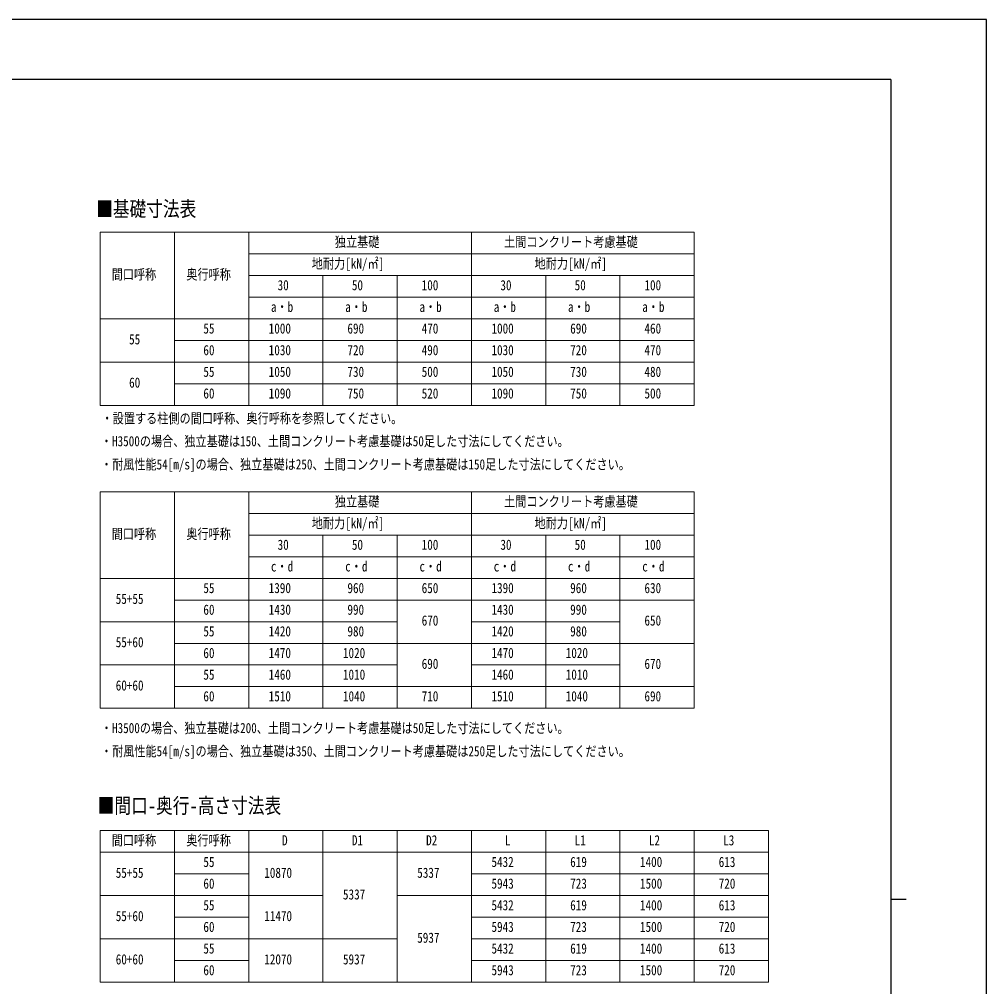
# Model space of a CAD drawing. Units: millimetres, scale not verified. Extents: x -21025 to 21025, y -14850 to 14850.
# Drawn here: x 5393 to 21025, y -792 to 14850 of the extents above; entities that cross this region are included whole.
import ezdxf
from ezdxf.enums import TextEntityAlignment as Align

# ---------------------------------------------------------------- set-up
doc = ezdxf.new("R2010")
doc.units = ezdxf.units.MM
doc.header["$LTSCALE"] = 60
doc.layers.add('0-1_TABLE1', color=7, linetype='Continuous', lineweight=18)
doc.layers.add('0-2_USER1', color=3, linetype='Continuous')
doc.layers.add('0-8_YKK_ZWAK', color=7, linetype='Continuous')
doc.styles.add('ＭＳ ゴシック', font='')
doc.styles.get('ＭＳ ゴシック').set_extended_font_data('MS Gothic')

msp = doc.modelspace()

# ---------------------------------------------------------------- linework, layer by layer
at = {"layer": '0-1_TABLE1'}
for p, q in [((6699.1, 11407), (16299.1, 11407)), ((6699.1, 11407), (6699.1, 8607)), ((7899.1, 11407), (7899.1, 8607)), ((9099.1, 11407), (9099.1, 8607)), ((12699.1, 11407), (12699.1, 8607)), ((9099.1, 11057), (16299.1, 11057)), ((9099.1, 10707), (16299.1, 10707)), ((10299.1, 10707), (10299.1, 8607)), ((11499.1, 10707), (11499.1, 8607)), ((13899.1, 10707), (13899.1, 8607)), ((15099.1, 10707), (15099.1, 8607)), ((9099.1, 10357), (16299.1, 10357)), ((6699.1, 10007), (16299.1, 10007)), ((7899.1, 9657), (16299.1, 9657)), ((6699.1, 9307), (16299.1, 9307)), ((7899.1, 8957), (16299.1, 8957)), ((6699.1, 7210), (16299.1, 7210)), ((6699.1, 7210), (6699.1, 3710)), ((7899.1, 7210), (7899.1, 3710)), ((9099.1, 7210), (9099.1, 3710)), ((12699.1, 7210), (12699.1, 3710)), ((9099.1, 6860), (16299.1, 6860)), ((9099.1, 6510), (16299.1, 6510)), ((10299.1, 6510), (10299.1, 3710)), ((11499.1, 6510), (11499.1, 3710)), ((13899.1, 6510), (13899.1, 3710)), ((15099.1, 6510), (15099.1, 3710)), ((9099.1, 6160), (16299.1, 6160)), ((6699.1, 5810), (16299.1, 5810)), ((7899.1, 5460), (16299.1, 5460)), ((6699.1, 5110), (11499.1, 5110)), ((12699.1, 5110), (15099.1, 5110)), ((7899.1, 4760), (16299.1, 4760)), ((6699.1, 4410), (11499.1, 4410)), ((12699.1, 4410), (15099.1, 4410)), ((7899.1, 4060), (16299.1, 4060)), ((6699.1, 1731), (17499.1, 1731)), ((6699.1, 1731), (6699.1, -719)), ((7899.1, 1731), (7899.1, -719)), ((9099.1, 1731), (9099.1, -719)), ((10299.1, 1731), (10299.1, -719)), ((11499.1, 1731), (11499.1, -719)), ((12699.1, 1731), (12699.1, -719)), ((13899.1, 1731), (13899.1, -719)), ((15099.1, 1731), (15099.1, -719)), ((16299.1, 1731), (16299.1, -719)), ((17499.1, 1731), (17499.1, -719)), ((6699.1, 1381), (17499.1, 1381)), ((7899.1, 1031), (9099.1, 1031)), ((12699.1, 1031), (17499.1, 1031)), ((6699.1, 681), (10299.1, 681)), ((11499.1, 681), (17499.1, 681)), ((7899.1, 331), (9099.1, 331)), ((12699.1, 331), (17499.1, 331)), ((6699.1, -19), (11499.1, -19)), ((12699.1, -19), (17499.1, -19)), ((7899.1, -369), (9099.1, -369)), ((12699.1, -369), (17499.1, -369)), ((6699.1, -719), (17499.1, -719))]:
    msp.add_line(p, q, dxfattribs=at)
for points in [[(16299.1, 11407), (16299.1, 10707), (16299.1, 8607)], [(6699.1, 8607), (7899.1, 8607), (16299.1, 8607)], [(16299.1, 7210), (16299.1, 6510), (16299.1, 3710)], [(6699.1, 3710), (7899.1, 3710), (16299.1, 3710)]]:
    msp.add_lwpolyline(points, dxfattribs=at)
at = {"layer": '0-8_YKK_ZWAK'}
for p, q in [((19475.1, 13875), (-19524.9, 13875)), ((19475.1, 13875), (19475.1, -12625)), ((19475.1, 625), (19725.1, 625))]:
    msp.add_line(p, q, dxfattribs=at)
msp.add_lwpolyline([(-21025, -14850), (21025, -14850), (21025, 14850), (-21025, 14850)], close=True, dxfattribs=at)

# ---------------------------------------------------------------- texts
at = {"layer": '0-1_TABLE1', "style": 'ＭＳ ゴシック', "width": 0.8}
for s, p in [('独立基礎', (10491.1, 11119.5)), ('土間コンクリート考慮基礎', (13227.1, 11119.5)), ('地耐力[kN/㎡]', (10119.1, 10769.5)), ('地耐力[kN/㎡]', (13719.1, 10769.5)), ('間口呼称', (6885.1, 10594.5)), ('奥行呼称', (8091.1, 10594.5)), ('30', (9567.1, 10419.5)), ('50', (10767.1, 10419.5)), ('100', (11895.1, 10419.5)), ('30', (13167.1, 10419.5)), ('50', (14367.1, 10419.5)), ('100', (15495.1, 10419.5)), ('a・b', (9459.1, 10069.5)), ('a・b', (10659.1, 10069.5)), ('a・b', (11859.1, 10069.5)), ('a・b', (13059.1, 10069.5)), ('a・b', (14259.1, 10069.5)), ('a・b', (15459.1, 10069.5)), ('55', (8367.1, 9719.5)), ('1000', (9423.1, 9719.5)), ('690', (10695.1, 9719.5)), ('470', (11895.1, 9719.5)), ('1000', (13023.1, 9719.5)), ('690', (14295.1, 9719.5)), ('460', (15495.1, 9719.5)), ('55', (7167.1, 9544.5)), ('60', (8367.1, 9369.5)), ('1030', (9423.1, 9369.5)), ('720', (10695.1, 9369.5)), ('490', (11895.1, 9369.5)), ('1030', (13023.1, 9369.5)), ('720', (14295.1, 9369.5)), ('470', (15495.1, 9369.5)), ('55', (8367.1, 9019.5)), ('1050', (9423.1, 9019.5)), ('730', (10695.1, 9019.5)), ('500', (11895.1, 9019.5)), ('1050', (13023.1, 9019.5)), ('730', (14295.1, 9019.5)), ('480', (15495.1, 9019.5)), ('60', (7167.1, 8844.5)), ('60', (8367.1, 8669.5)), ('1090', (9423.1, 8669.5)), ('750', (10695.1, 8669.5)), ('520', (11895.1, 8669.5)), ('1090', (13023.1, 8669.5)), ('750', (14295.1, 8669.5)), ('500', (15495.1, 8669.5)), ('独立基礎', (10491.1, 6922.5)), ('土間コンクリート考慮基礎', (13227.1, 6922.5)), ('地耐力[kN/㎡]', (10119.1, 6572.5)), ('地耐力[kN/㎡]', (13719.1, 6572.5)), ('間口呼称', (6885.1, 6397.5)), ('奥行呼称', (8091.1, 6397.5)), ('30', (9567.1, 6222.5)), ('50', (10767.1, 6222.5)), ('100', (11895.1, 6222.5)), ('30', (13167.1, 6222.5)), ('50', (14367.1, 6222.5)), ('100', (15495.1, 6222.5)), ('c・d', (9459.1, 5872.5)), ('c・d', (10659.1, 5872.5)), ('c・d', (11859.1, 5872.5)), ('c・d', (13059.1, 5872.5)), ('c・d', (14259.1, 5872.5)), ('c・d', (15459.1, 5872.5)), ('55', (8367.1, 5522.5)), ('1390', (9423.1, 5522.5)), ('960', (10695.1, 5522.5)), ('650', (11895.1, 5522.5)), ('1390', (13023.1, 5522.5)), ('960', (14295.1, 5522.5)), ('630', (15495.1, 5522.5)), ('55+55', (6951.1, 5347.5)), ('60', (8367.1, 5172.5)), ('1430', (9423.1, 5172.5)), ('990', (10695.1, 5172.5)), ('1430', (13023.1, 5172.5)), ('990', (14295.1, 5172.5)), ('670', (11895.1, 4997.5)), ('650', (15495.1, 4997.5)), ('55', (8367.1, 4822.5)), ('1420', (9423.1, 4822.5)), ('980', (10695.1, 4822.5)), ('1420', (13023.1, 4822.5)), ('980', (14295.1, 4822.5)), ('55+60', (6951.1, 4647.5)), ('60', (8367.1, 4472.5)), ('1470', (9423.1, 4472.5)), ('1020', (10623.1, 4472.5)), ('1470', (13023.1, 4472.5)), ('1020', (14223.1, 4472.5)), ('690', (11895.1, 4297.5)), ('670', (15495.1, 4297.5)), ('55', (8367.1, 4122.5)), ('1460', (9423.1, 4122.5)), ('1010', (10623.1, 4122.5)), ('1460', (13023.1, 4122.5)), ('1010', (14223.1, 4122.5)), ('60+60', (6951.1, 3947.5)), ('60', (8367.1, 3772.5)), ('1510', (9423.1, 3772.5)), ('1040', (10623.1, 3772.5)), ('710', (11895.1, 3772.5)), ('1510', (13023.1, 3772.5)), ('1040', (14223.1, 3772.5)), ('690', (15495.1, 3772.5)), ('間口呼称', (6885.1, 1443.5)), ('奥行呼称', (8091.1, 1443.5)), ('D', (9639.1, 1443.5)), ('D1', (10767.1, 1443.5)), ('D2', (11967.1, 1443.5)), ('L', (13239.1, 1443.5)), ('L1', (14367.1, 1443.5)), ('L2', (15567.1, 1443.5)), ('L3', (16767.1, 1443.5)), ('55', (8367.1, 1093.5)), ('5432', (13023.1, 1093.5)), ('619', (14295.1, 1093.5)), ('1400', (15423.1, 1093.5)), ('613', (16695.1, 1093.5)), ('55+55', (6951.1, 918.5)), ('10870', (9351.1, 918.5)), ('5337', (11823.1, 918.5)), ('60', (8367.1, 743.5)), ('5943', (13023.1, 743.5)), ('723', (14295.1, 743.5)), ('1500', (15423.1, 743.5)), ('720', (16695.1, 743.5)), ('5337', (10623.1, 568.5)), ('55', (8367.1, 393.5)), ('5432', (13023.1, 393.5)), ('619', (14295.1, 393.5)), ('1400', (15423.1, 393.5)), ('613', (16695.1, 393.5)), ('55+60', (6951.1, 218.5)), ('11470', (9351.1, 218.5)), ('60', (8367.1, 43.5)), ('5943', (13023.1, 43.5)), ('723', (14295.1, 43.5)), ('1500', (15423.1, 43.5)), ('720', (16695.1, 43.5)), ('5937', (11823.1, -131.5)), ('55', (8367.1, -306.5)), ('5432', (13023.1, -306.5)), ('619', (14295.1, -306.5)), ('1400', (15423.1, -306.5)), ('613', (16695.1, -306.5)), ('60+60', (6951.1, -481.5)), ('12070', (9351.1, -481.5)), ('5937', (10623.1, -481.5)), ('60', (8367.1, -656.5)), ('5943', (13023.1, -656.5)), ('723', (14295.1, -656.5)), ('1500', (15423.1, -656.5)), ('720', (16695.1, -656.5))]:
    msp.add_text(s, height=165, dxfattribs=at).set_placement(p, align=Align.BOTTOM_LEFT)
at = {"layer": '0-2_USER1', "style": 'ＭＳ ゴシック', "width": 0.8}
for s, height, p in [('■基礎寸法表', 247.1, (6634.68, 11588.88)), ('・設置する柱側の間口呼称、奥行呼称を参照してください。', 165, (6721.54, 8267.08)), ('・H3500の場合、独立基礎は150、土間コンクリート考慮基礎は50足した寸法にしてください。', 165, (6711.22, 7897.3)), ('・耐風性能54[m/s]の場合、独立基礎は250、土間コンクリート考慮基礎は150足した寸法にしてください。', 165, (6711.22, 7522.3)), ('・H3500の場合、独立基礎は200、土間コンクリート考慮基礎は50足した寸法にしてください。', 165, (6711.22, 3258.82)), ('・耐風性能54[m/s]の場合、独立基礎は350、土間コンクリート考慮基礎は250足した寸法にしてください。', 165, (6711.22, 2883.82)), ('■間口-奥行-高さ寸法表', 247.1, (6659.67, 1937.57))]:
    msp.add_text(s, height=height, dxfattribs=at).set_placement(p, align=Align.BOTTOM_LEFT)

doc.saveas('drawing.dxf')
